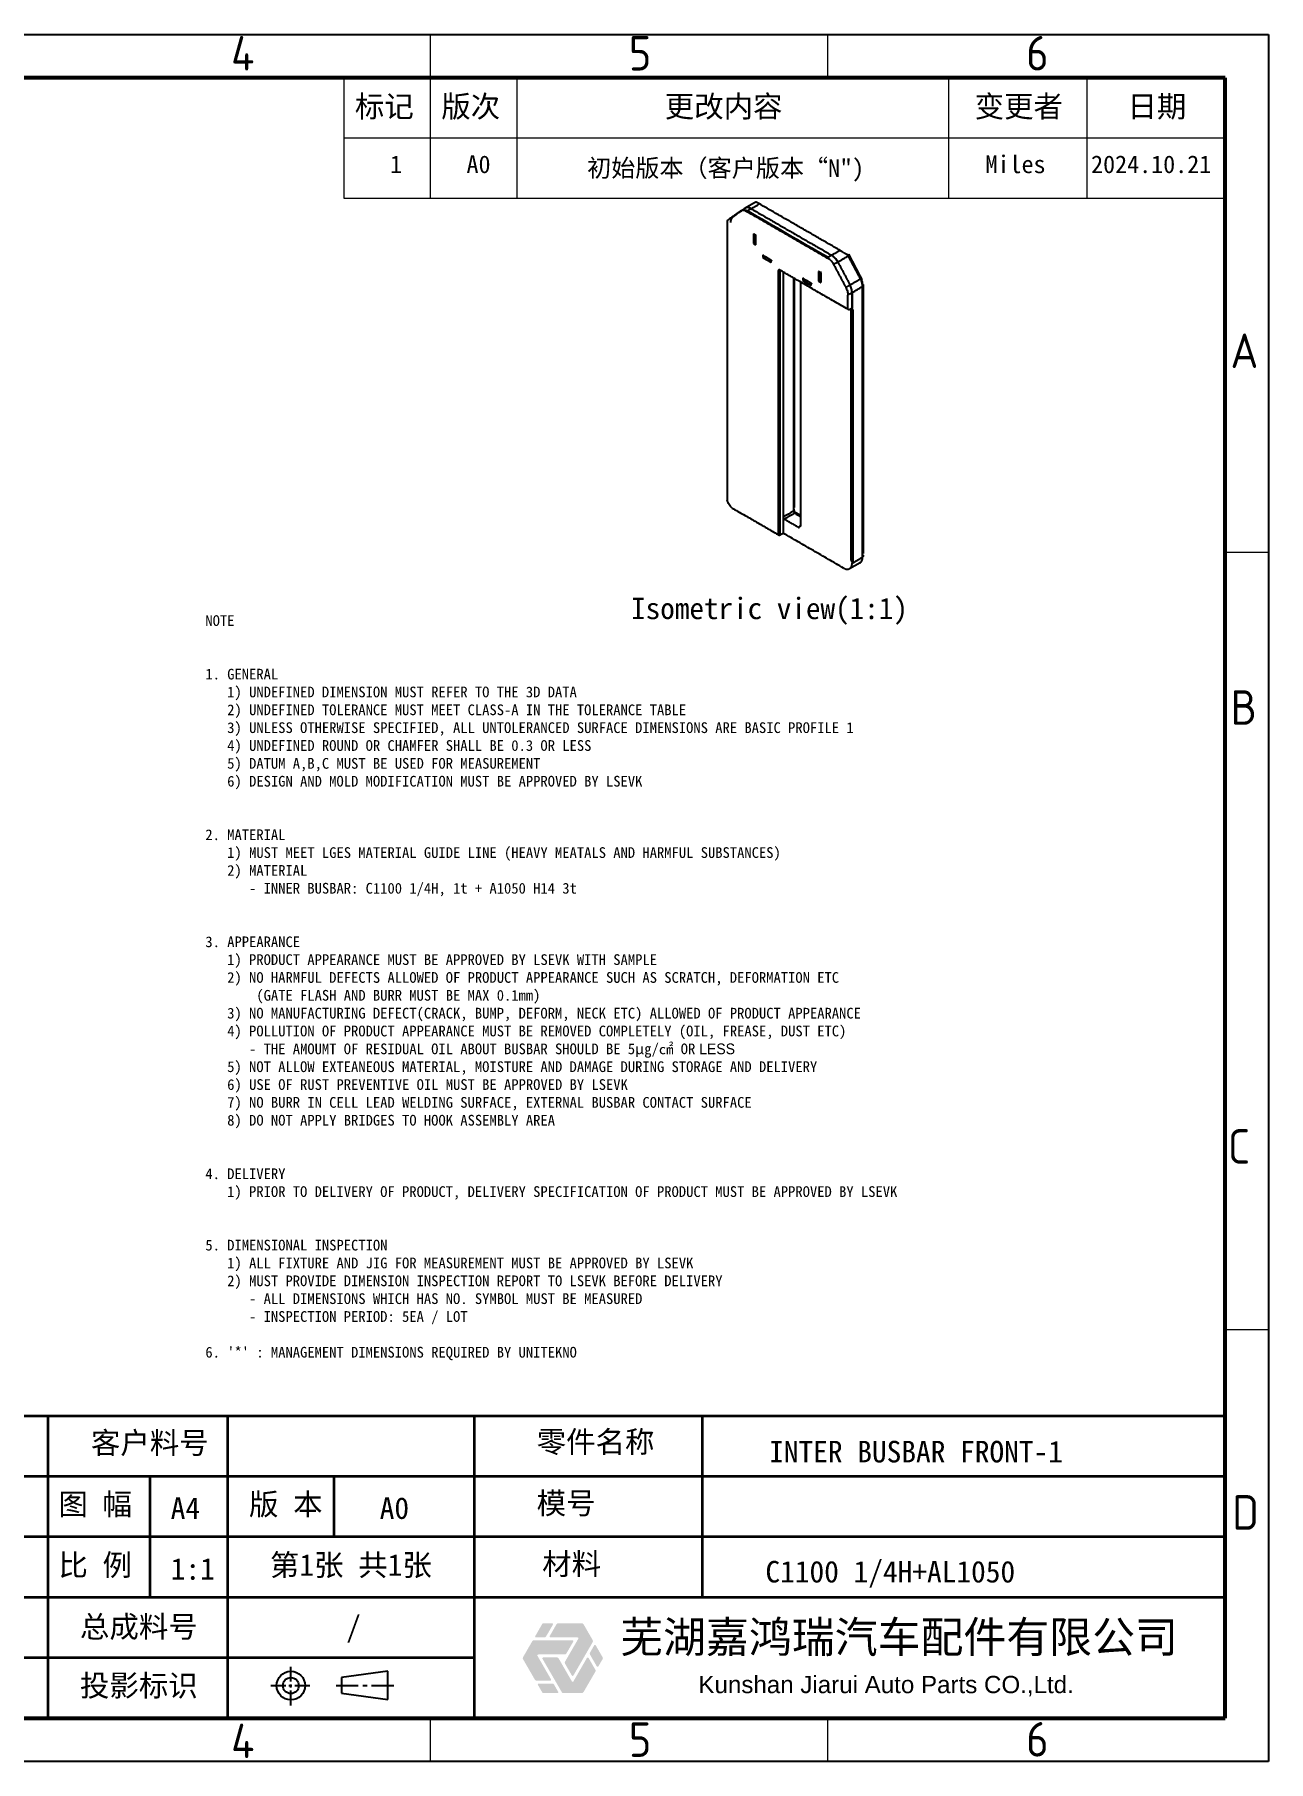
# Model space of a CAD drawing. Header units: millimetres. Extents: x -2825 to 408, y 0 to 11235.
# Drawn here: x 200.7 to 408.1, y 5321.4 to 5611.8 of the extents above; entities that cross this region are included whole.
import ezdxf
from ezdxf.enums import TextEntityAlignment as Align

# ---------------------------------------------------------------- set-up
doc = ezdxf.new("R2010")
doc.units = ezdxf.units.MM
doc.linetypes.add('AXES', pattern=[24, 15, -3, 3, -3])
doc.layers.add('1', color=7, linetype='Continuous')
doc.layers.add('图框粗线', color=7, linetype='Continuous', lineweight=53)
doc.layers.add('图框细线', color=250, linetype='Continuous', lineweight=18)
doc.styles.add('ISO Proportional', font='isocp.shx')
doc.styles.add('仿宋', font='')
doc.styles.get('仿宋').set_extended_font_data('FangSong_GB2312')

# ---------------------------------------------------------------- blocks, each defined once
blk = doc.blocks.new('jr')
h = blk.add_hatch(color=251)
h.dxf.hatch_style = 1
h.paths.add_polyline_path([(10.87, -6.25, 0.57735), (11, -6.47), (12.36, -6.47, 0.267949), (12.62, -6.32), (13.73, -4.4, 0.57735), (13.6, -4.17), (12.24, -4.17, 0.267949), (11.98, -4.32)])
h.paths.add_polyline_path([(14.58, -4.17, 0.267949), (14.32, -4.32), (13.21, -6.25, 0.57735), (13.34, -6.47), (17.71, -6.47, -0.57735), (17.84, -6.7), (15.69, -10.42, 0.267949), (15.69, -10.72), (16.8, -12.64, 0.57735), (17.06, -12.64), (20.19, -7.22, 0.267949), (20.19, -6.92), (18.69, -4.32, 0.267949), (18.43, -4.17)])
h = blk.add_hatch(color=128)
h.dxf.hatch_style = 1
h.paths.add_polyline_path([(15.66, -9.24, 0.267949), (15.91, -9.09), (17.02, -7.17, 0.57735), (16.89, -6.94), (10.64, -6.94, 0.267949), (10.38, -7.09), (8.88, -9.69, 0.267949), (8.88, -9.99), (10.81, -13.33, 0.267949), (11.07, -13.48), (13.28, -13.48, 0.57735), (13.41, -13.25), (11.23, -9.46, -0.57735), (11.36, -9.24)])
h.paths.add_polyline_path([(11.43, -13.95, 0.57735), (11.3, -14.17), (11.98, -15.35, 0.267949), (12.24, -15.5), (14.45, -15.5, 0.57735), (14.58, -15.28), (13.9, -14.1, 0.267949), (13.64, -13.95)])
h = blk.add_hatch(color=12)
h.dxf.hatch_style = 1
h.paths.add_polyline_path([(14.65, -9.86, 0.267949), (14.39, -9.71), (12.17, -9.71, 0.57735), (12.04, -9.94), (15.17, -15.35, 0.267949), (15.43, -15.5), (18.43, -15.5, 0.267949), (18.69, -15.35), (20.62, -12.02, 0.267949), (20.62, -11.72), (19.51, -9.8, 0.57735), (19.25, -9.8), (17.06, -13.59, -0.57735), (16.8, -13.59)])
h.paths.add_polyline_path([(20.68, -7.77, 0.57735), (20.42, -7.77), (19.74, -8.95, 0.267949), (19.74, -9.25), (20.85, -11.17, 0.57735), (21.1, -11.17), (21.79, -9.99, 0.267949), (21.79, -9.69)])
at = {"attachment_point": 1, "style": '仿宋'}
for s, insert, char_height, width in [('{\\fSimSun|b1|i0|c134|p2;\\W1.33542; \\W1;芜湖嘉鸿瑞汽车配件有限公司}', (20.01, -3.85), 5.1, 108.3014), ('{\\fArial|b0|i0|c0|p34;\\W5.07572; \\W1;Kunshan Jiarui Auto Parts CO.,Ltd.}', (31.81, -12.71), 2.8, 71.2838)]:
    blk.add_mtext(s, dxfattribs=dict(at, insert=insert, char_height=char_height, width=width))

msp = doc.modelspace()

# ---------------------------------------------------------------- linework, layer by layer
for p, q in [((-8.62, 5611.84), (408.1, 5611.84)), ((408.1, 5611.84), (408.1, 5321.44)), ((408.1, 5321.44), (-8.62, 5321.44))]:
    msp.add_line(p, q)
at = {"color": 7, "lineweight": 35}
for p, q in [((400.84, 5379.52), (139.48, 5379.52)), ((202.92, 5379.52), (202.92, 5328.7)), ((233.13, 5379.52), (233.13, 5328.7)), ((274.55, 5379.52), (274.55, 5328.7)), ((312.88, 5379.52), (312.88, 5349.03)), ((400.84, 5369.36), (139.48, 5369.36)), ((220.03, 5369.36), (220.03, 5349.03)), ((250.96, 5369.36), (250.96, 5359.2)), ((400.84, 5359.2), (139.48, 5359.2)), ((400.84, 5349.03), (139.48, 5349.03)), ((274.55, 5338.87), (139.48, 5338.87)), ((139.48, 5328.7), (400.84, 5328.7))]:
    msp.add_line(p, q, dxfattribs=at)
at = {"color": 1, "linetype": 'AXES', "ltscale": 0.167602}
msp.add_line((243.76, 5330.84), (243.76, 5337.55), dxfattribs=at)
at = {"color": 7}
for p, q in [((260.08, 5336.64), (252.29, 5335.58)), ((252.29, 5335.58), (252.29, 5332.9)), ((260.08, 5331.85), (260.08, 5336.64)), ((252.29, 5332.9), (260.08, 5331.85))]:
    msp.add_line(p, q, dxfattribs=at)
at = {"color": 1, "linetype": 'AXES', "ltscale": 0.167603}
msp.add_line((240.41, 5334.2), (247.11, 5334.2), dxfattribs=at)
at = {"color": 1, "linetype": 'AXES', "ltscale": 0.248884}
msp.add_line((251.36, 5334.24), (261.31, 5334.24), dxfattribs=at)
at = {"color": 7}
for radius in [2.4, 1.34]:
    msp.add_circle((243.76, 5334.2), radius, dxfattribs=at)
at = {"layer": '1', "color": 7, "linetype": 'Continuous'}
for p, q in [((321.57, 5583.47), (320.13, 5582.65)), ((321.9, 5583.67), (321.57, 5583.47)), ((339.47, 5571.29), (337.56, 5574.89)), ((328.42, 5532.3), (328.42, 5570.83)), ((339.81, 5570.67), (339.47, 5571.29)), ((340.02, 5524.55), (340.02, 5569.68)), ((338.17, 5565.69), (338.05, 5565.69)), ((329.41, 5530.99), (328.74, 5531.38)), ((337.69, 5522.03), (339.46, 5523.05))]:
    msp.add_line(p, q, dxfattribs=at)
for points, degree in [([(317.32, 5580.72), (319.37, 5582.2)], 1), ([(320.08, 5582.61), (318.03, 5581.13)], 1), ([(319.37, 5582.2), (320.08, 5582.61)], 1), ([(334.38, 5574), (319.99, 5582.31)], 1), ([(320.5, 5582.18), (320.71, 5582.3), (320.92, 5582.42), (321.13, 5582.55)], 3), ([(334.01, 5574.38), (329.5, 5576.98), (325, 5579.58), (320.5, 5582.18)], 3), ([(321.13, 5582.55), (321.61, 5582.82), (322.08, 5583.09), (322.55, 5583.36)], 3), ([(321.13, 5582.55), (334.64, 5574.75)], 1), ([(321.13, 5582.55), (334.64, 5574.75)], 1), ([(321.97, 5583.7), (321.92, 5583.68), (321.88, 5583.66), (321.85, 5583.63)], 3), ([(336.06, 5575.56), (322.55, 5583.36)], 1), ([(317.11, 5580.47), (317.11, 5533.54)], 1), ([(321.52, 5578.32), (321.52, 5576.69)], 1), ([(321.88, 5578.12), (321.52, 5578.32)], 1), ([(321.84, 5576.67), (321.52, 5576.69)], 1), ([(321.52, 5576.69), (321.88, 5576.48)], 1), ([(321.84, 5578.3), (321.84, 5576.67)], 1), ([(321.88, 5576.48), (321.84, 5576.67)], 1), ([(321.88, 5578.12), (321.88, 5576.48)], 1), ([(323.26, 5574.63), (323.12, 5574.75)], 1), ([(323.12, 5574.75), (323.12, 5574.34)], 1), ([(323.12, 5574.75), (324.53, 5573.93)], 1), ([(323.12, 5574.34), (323.26, 5574.63)], 1), ([(323.12, 5574.34), (324.53, 5573.52)], 1), ([(323.26, 5574.63), (324.67, 5573.81)], 1), ([(324.53, 5573.52), (324.53, 5573.93)], 1), ([(334.01, 5574.38), (334.64, 5574.75)], 1), ([(334.64, 5574.75), (336.06, 5575.56)], 1), ([(334.99, 5573.18), (335.23, 5573.32), (335.46, 5573.45), (335.7, 5573.59)], 3), ([(334.99, 5573.18), (337.04, 5569.34)], 1), ([(335.7, 5573.59), (336.29, 5573.93), (336.88, 5574.27), (337.47, 5574.61)], 3), ([(335.7, 5573.59), (337.75, 5569.74)], 1), ([(335.7, 5573.59), (337.75, 5569.74)], 1), ([(336.06, 5575.56), (336.33, 5575.41), (336.68, 5575.2), (337.02, 5575.01), (337.35, 5574.82)], 4), ([(337.47, 5574.61), (337.43, 5574.68), (337.39, 5574.75), (337.35, 5574.82)], 3), ([(339.52, 5570.76), (337.47, 5574.61)], 1), ([(325.94, 5572.01), (325.66, 5572.01)], 1), ([(325.66, 5572.01), (325.66, 5527.76)], 1), ([(325.94, 5572.01), (325.94, 5527.68)], 1), ([(329.09, 5570.44), (326.01, 5572.22)], 1), ([(326.51, 5571.93), (326.51, 5528)], 1), ([(326.51, 5571.93), (326.51, 5530.7)], 1), ([(328.28, 5570.91), (328.28, 5557.85), (328.28, 5544.78), (328.28, 5531.72)], 3), ([(337.4, 5565.64), (329.09, 5570.44)], 1), ([(329.41, 5570.26), (329.41, 5529.23)], 1), ([(329.97, 5570.75), (329.83, 5570.87)], 1), ([(329.83, 5570.87), (329.83, 5570.46)], 1), ([(329.83, 5570.87), (331.25, 5570.05)], 1), ([(329.83, 5570.46), (329.97, 5570.75)], 1), ([(329.83, 5570.46), (331.25, 5569.64)], 1), ([(329.97, 5570.75), (331.39, 5569.93)], 1), ([(331.25, 5569.64), (331.25, 5570.05)], 1), ([(332.48, 5571.99), (332.48, 5570.36)], 1), ([(332.84, 5571.79), (332.48, 5571.99)], 1), ([(332.8, 5570.34), (332.48, 5570.36)], 1), ([(332.48, 5570.36), (332.84, 5570.16)], 1), ([(332.8, 5571.97), (332.8, 5570.34)], 1), ([(332.84, 5570.16), (332.8, 5570.34)], 1), ([(332.84, 5571.79), (332.84, 5570.16)], 1), ([(337.75, 5569.74), (339.52, 5570.76)], 1), ([(337.04, 5569.34), (337.75, 5569.74)], 1), ([(337.4, 5568.04), (337.63, 5568.18), (337.87, 5568.32), (338.11, 5568.45)], 3), ([(337.4, 5565.64), (337.4, 5568.04)], 1), ([(338.11, 5568.45), (338.7, 5568.79), (339.28, 5569.13), (339.87, 5569.47)], 3), ([(338.11, 5565.89), (338.11, 5568.45)], 1), ([(338.11, 5568.45), (338.11, 5565.89)], 1), ([(339.87, 5523.96), (339.87, 5569.47)], 1), ([(337.54, 5565.56), (337.4, 5565.64)], 1), ([(337.54, 5565.56), (338.11, 5565.89)], 1), ([(338.25, 5565.52), (337.96, 5565.52)], 1), ([(337.96, 5523.47), (337.96, 5565.52)], 1), ([(338.11, 5565.68), (338.11, 5565.89)], 1), ([(338.25, 5565.52), (338.25, 5523.47)], 1), ([(317.94, 5532.22), (325.66, 5527.76)], 1), ([(328.28, 5531.72), (327.69, 5531.38), (327.1, 5531.04), (326.51, 5530.7)], 3), ([(328.49, 5531.35), (326.72, 5530.33)], 1), ([(329.06, 5528.98), (326.72, 5530.33)], 1), ([(328.49, 5531.35), (328.8, 5531.17), (329.1, 5531), (329.41, 5530.82)], 3), ([(325.8, 5527.68), (325.94, 5527.68)], 1), ([(325.94, 5527.68), (326.51, 5528)], 1), ([(336.69, 5522.12), (326.51, 5528)], 1), ([(337.96, 5523.47), (338.25, 5523.47)], 1), ([(338.11, 5522.94), (339.87, 5523.96)], 1), ([(338.17, 5523.22), (338.16, 5523.2), (338.14, 5523.19), (338.13, 5523.17), (338.12, 5523.16), (338.11, 5523.15)], 5), ([(338.11, 5523.15), (338.11, 5522.94)], 1)]:
    msp.add_open_spline(points, degree=degree, dxfattribs=at)
for points, degree, knots in [([(319.37, 5582.2), (319.45, 5582.26), (319.55, 5582.3), (319.75, 5582.34), (319.87, 5582.33), (319.99, 5582.31)], 3, [0, 0, 0, 0, 0.5, 0.5, 1, 1, 1, 1]), ([(320.5, 5582.18), (320.49, 5582.18), (320.46, 5582.19), (320.43, 5582.2), (320.4, 5582.21), (320.35, 5582.23), (320.3, 5582.24), (320.23, 5582.26), (320.16, 5582.27), (320.11, 5582.29), (320.07, 5582.29), (320.04, 5582.3), (320.01, 5582.31), (319.99, 5582.31), (319.99, 5582.31)], 3, [0, 0, 0, 0, 0.062471, 0.124908, 0.187332, 0.249769, 0.374729, 0.499801, 0.624938, 0.750039, 0.812557, 0.875048, 0.937521, 1, 1, 1, 1]), ([(321.13, 5582.55), (321.03, 5582.6), (320.94, 5582.65), (320.74, 5582.71), (320.65, 5582.73), (320.46, 5582.74), (320.38, 5582.73), (320.22, 5582.69), (320.14, 5582.66), (320.08, 5582.61)], 3, [0, 0, 0, 0, 0.25, 0.25, 0.5, 0.5, 0.75, 0.75, 1, 1, 1, 1]), ([(322.55, 5583.36), (322.54, 5583.37), (322.51, 5583.38), (322.48, 5583.4), (322.45, 5583.42), (322.41, 5583.44), (322.36, 5583.47), (322.29, 5583.52), (322.2, 5583.56), (322.12, 5583.61), (322.06, 5583.64), (322.02, 5583.67), (322, 5583.68), (321.98, 5583.69), (321.97, 5583.7), (321.97, 5583.7), (321.97, 5583.7)], 3, [0, 0, 0, 0, 0.031246, 0.062492, 0.093741, 0.124992, 0.187489, 0.249992, 0.374932, 0.499863, 0.624813, 0.749822, 0.812371, 0.874929, 0.937481, 1, 1, 1, 1]), ([(317.11, 5580.47), (317.13, 5580.52), (317.17, 5580.57), (317.24, 5580.65), (317.28, 5580.69), (317.32, 5580.72)], 3, [0, 0, 0, 0, 0.5, 0.5, 1, 1, 1, 1]), ([(334.38, 5574), (334.37, 5574.01), (334.36, 5574.02), (334.34, 5574.04), (334.32, 5574.06), (334.3, 5574.08), (334.27, 5574.11), (334.23, 5574.16), (334.18, 5574.2), (334.14, 5574.25), (334.09, 5574.3), (334.05, 5574.34), (334.02, 5574.37), (334.01, 5574.38)], 3, [0, 0, 0, 0, 0.041657, 0.083306, 0.124957, 0.187449, 0.249967, 0.375069, 0.500207, 0.62528, 0.750241, 0.875097, 1, 1, 1, 1]), ([(334.38, 5574), (334.5, 5573.89), (334.61, 5573.76), (334.82, 5573.48), (334.91, 5573.34), (334.99, 5573.18)], 3, [0, 0, 0, 0, 0.5, 0.5, 1, 1, 1, 1]), ([(335.7, 5573.59), (335.63, 5573.71), (335.56, 5573.83), (335.4, 5574.06), (335.31, 5574.17), (335.13, 5574.37), (335.04, 5574.46), (334.84, 5574.62), (334.74, 5574.69), (334.64, 5574.75)], 3, [0, 0, 0, 0, 0.25, 0.25, 0.5, 0.5, 0.75, 0.75, 1, 1, 1, 1]), ([(335.7, 5573.59), (335.64, 5573.71), (335.57, 5573.82), (335.49, 5573.94), (335.29, 5574.21), (335.07, 5574.44), (334.93, 5574.56), (334.79, 5574.66), (334.64, 5574.75)], 5, [0, 0, 0, 0, 0, 0, 0.400002, 0.400002, 0.400002, 1, 1, 1, 1, 1, 1]), ([(337.59, 5574.68), (337.58, 5574.68), (337.58, 5574.68), (337.57, 5574.69), (337.57, 5574.69), (337.56, 5574.7), (337.55, 5574.7), (337.53, 5574.71), (337.5, 5574.73), (337.47, 5574.75), (337.45, 5574.76), (337.43, 5574.77), (337.41, 5574.78), (337.39, 5574.79), (337.37, 5574.81), (337.35, 5574.82), (337.35, 5574.82)], 3, [0, 0, 0, 0, 0.030937, 0.061898, 0.092885, 0.123897, 0.185993, 0.248185, 0.372824, 0.497786, 0.62302, 0.685731, 0.748493, 0.832248, 0.916085, 1, 1, 1, 1]), ([(337.47, 5574.61), (337.49, 5574.62), (337.51, 5574.64), (337.55, 5574.66), (337.57, 5574.67), (337.59, 5574.68)], 3, [0, 0, 0, 0, 0.5, 0.5, 1, 1, 1, 1]), ([(326.01, 5572.22), (325.99, 5572.23), (325.97, 5572.24), (325.92, 5572.26), (325.9, 5572.26), (325.86, 5572.27), (325.84, 5572.27), (325.8, 5572.26), (325.78, 5572.25), (325.75, 5572.23), (325.73, 5572.22), (325.71, 5572.19), (325.7, 5572.17), (325.68, 5572.13), (325.67, 5572.11), (325.66, 5572.06), (325.66, 5572.04), (325.66, 5572.01)], 3, [0, 0, 0, 0, 0.125, 0.125, 0.25, 0.25, 0.375, 0.375, 0.5, 0.5, 0.625, 0.625, 0.75, 0.75, 0.875, 0.875, 1, 1, 1, 1]), ([(326.16, 5572.14), (326.13, 5572.15), (326.1, 5572.16), (326.05, 5572.17), (326.03, 5572.16), (325.99, 5572.14), (325.97, 5572.12), (325.95, 5572.07), (325.94, 5572.04), (325.94, 5572.01)], 3, [0, 0, 0, 0, 0.25, 0.25, 0.5, 0.5, 0.75, 0.75, 1, 1, 1, 1]), ([(339.52, 5570.76), (339.54, 5570.78), (339.56, 5570.79), (339.6, 5570.81), (339.62, 5570.82), (339.65, 5570.84), (339.66, 5570.85), (339.68, 5570.86), (339.69, 5570.87), (339.69, 5570.88), (339.69, 5570.88), (339.69, 5570.88), (339.69, 5570.88), (339.67, 5570.88), (339.66, 5570.87), (339.64, 5570.86), (339.62, 5570.86), (339.61, 5570.85)], 3, [0, 0, 0, 0, 0.125, 0.125, 0.25, 0.25, 0.375, 0.375, 0.5, 0.5, 0.625, 0.625, 0.75, 0.75, 0.875, 0.875, 1, 1, 1, 1]), ([(339.87, 5569.47), (339.87, 5569.57), (339.87, 5569.68), (339.84, 5569.89), (339.81, 5570), (339.75, 5570.22), (339.71, 5570.33), (339.62, 5570.55), (339.57, 5570.66), (339.52, 5570.76)], 3, [0, 0, 0, 0, 0.25, 0.25, 0.5, 0.5, 0.75, 0.75, 1, 1, 1, 1]), ([(339.87, 5569.88), (339.87, 5569.96), (339.87, 5570.03), (339.84, 5570.19), (339.83, 5570.27), (339.78, 5570.44), (339.75, 5570.52), (339.69, 5570.69), (339.65, 5570.77), (339.61, 5570.85)], 3, [0, 0, 0, 0, 0.25, 0.25, 0.5, 0.5, 0.75, 0.75, 1, 1, 1, 1]), ([(339.87, 5569.47), (339.9, 5569.49), (339.92, 5569.5), (339.95, 5569.53), (339.97, 5569.55), (339.99, 5569.58), (340, 5569.6), (340.02, 5569.64), (340.02, 5569.66), (340.02, 5569.7), (340.02, 5569.71), (340, 5569.75), (339.99, 5569.77), (339.97, 5569.8), (339.95, 5569.82), (339.92, 5569.85), (339.9, 5569.87), (339.87, 5569.88)], 3, [0, 0, 0, 0, 0.125, 0.125, 0.25, 0.25, 0.375, 0.375, 0.5, 0.5, 0.625, 0.625, 0.75, 0.75, 0.875, 0.875, 1, 1, 1, 1]), ([(337.04, 5569.34), (337.1, 5569.23), (337.15, 5569.12), (337.24, 5568.9), (337.28, 5568.79), (337.34, 5568.57), (337.36, 5568.46), (337.39, 5568.25), (337.4, 5568.14), (337.4, 5568.04)], 3, [0, 0, 0, 0, 0.25, 0.25, 0.5, 0.5, 0.75, 0.75, 1, 1, 1, 1]), ([(338.11, 5568.45), (338.11, 5568.55), (338.1, 5568.65), (338.07, 5568.87), (338.04, 5568.98), (337.98, 5569.2), (337.95, 5569.31), (337.86, 5569.53), (337.81, 5569.64), (337.75, 5569.74)], 3, [0, 0, 0, 0, 0.25, 0.25, 0.5, 0.5, 0.75, 0.75, 1, 1, 1, 1]), ([(338.11, 5568.45), (338.11, 5568.5), (338.1, 5568.55), (338.1, 5568.6), (338.08, 5568.85), (338.02, 5569.11), (337.95, 5569.33), (337.86, 5569.54), (337.75, 5569.74)], 5, [0, 0, 0, 0, 0, 0, 0.199933, 0.199933, 0.199933, 1, 1, 1, 1, 1, 1]), ([(337.96, 5565.52), (337.96, 5565.55), (337.97, 5565.57), (337.97, 5565.59), (337.99, 5565.63), (338.01, 5565.66), (338.03, 5565.67), (338.05, 5565.68), (338.08, 5565.69), (338.09, 5565.69), (338.1, 5565.69), (338.11, 5565.68)], 5, [0, 0, 0, 0, 0, 0, 0.405725, 0.405725, 0.405725, 0.804634, 0.804634, 0.804634, 1, 1, 1, 1, 1, 1]), ([(338.17, 5565.68), (338.16, 5565.68), (338.15, 5565.68), (338.13, 5565.69), (338.12, 5565.69), (338.11, 5565.68)], 3, [0, 0, 0, 0, 0.5, 0.5, 1, 1, 1, 1]), ([(338.25, 5565.52), (338.25, 5565.53), (338.25, 5565.53), (338.25, 5565.54), (338.25, 5565.56), (338.24, 5565.57), (338.24, 5565.59), (338.23, 5565.61), (338.22, 5565.63), (338.21, 5565.65), (338.2, 5565.66), (338.19, 5565.67), (338.18, 5565.67), (338.17, 5565.68), (338.17, 5565.68), (338.17, 5565.68)], 3, [0, 0, 0, 0, 0.049698, 0.099461, 0.149377, 0.224596, 0.300182, 0.451437, 0.601479, 0.701159, 0.801085, 0.851047, 0.900921, 0.95063, 1, 1, 1, 1]), ([(317.94, 5532.22), (317.85, 5532.3), (317.76, 5532.4), (317.6, 5532.6), (317.52, 5532.71), (317.38, 5532.94), (317.31, 5533.05), (317.2, 5533.29), (317.15, 5533.42), (317.11, 5533.54)], 3, [0, 0, 0, 0, 0.25, 0.25, 0.5, 0.5, 0.75, 0.75, 1, 1, 1, 1]), ([(326.51, 5530.7), (326.51, 5530.67), (326.52, 5530.63), (326.54, 5530.56), (326.55, 5530.52), (326.59, 5530.45), (326.61, 5530.42), (326.67, 5530.37), (326.69, 5530.35), (326.72, 5530.33)], 3, [0, 0, 0, 0, 0.25, 0.25, 0.5, 0.5, 0.75, 0.75, 1, 1, 1, 1]), ([(328.28, 5531.72), (328.28, 5531.69), (328.28, 5531.65), (328.3, 5531.58), (328.32, 5531.54), (328.36, 5531.48), (328.38, 5531.44), (328.43, 5531.39), (328.46, 5531.37), (328.49, 5531.35)], 3, [0, 0, 0, 0, 0.25, 0.25, 0.5, 0.5, 0.75, 0.75, 1, 1, 1, 1]), ([(328.84, 5531.15), (328.84, 5531.17), (328.84, 5531.2), (328.83, 5531.25), (328.83, 5531.27), (328.81, 5531.31), (328.8, 5531.32), (328.77, 5531.35), (328.76, 5531.37), (328.72, 5531.39), (328.71, 5531.39), (328.67, 5531.4), (328.65, 5531.4), (328.6, 5531.4), (328.58, 5531.39), (328.54, 5531.38), (328.51, 5531.36), (328.49, 5531.35)], 3, [0, 0, 0, 0, 0.125, 0.125, 0.25, 0.25, 0.375, 0.375, 0.5, 0.5, 0.625, 0.625, 0.75, 0.75, 0.875, 0.875, 1, 1, 1, 1]), ([(329.41, 5529.23), (329.41, 5529.2), (329.41, 5529.18), (329.4, 5529.16), (329.38, 5529.12), (329.36, 5529.09), (329.34, 5529.08), (329.32, 5529.07), (329.29, 5529.06), (329.28, 5529.06), (329.27, 5529.06), (329.26, 5529.07)], 5, [0, 0, 0, 0, 0, 0, 0.405101, 0.405101, 0.405101, 0.80421, 0.80421, 0.80421, 1, 1, 1, 1, 1, 1]), ([(329.41, 5529.39), (329.41, 5529.39), (329.41, 5529.38), (329.41, 5529.37), (329.41, 5529.36), (329.41, 5529.35), (329.4, 5529.32), (329.4, 5529.3), (329.39, 5529.26), (329.37, 5529.23), (329.36, 5529.21), (329.35, 5529.18), (329.34, 5529.17), (329.34, 5529.15), (329.33, 5529.14), (329.33, 5529.14)], 3, [0, 0, 0, 0, 0.042005, 0.084114, 0.126323, 0.189804, 0.253449, 0.38093, 0.508185, 0.63447, 0.758997, 0.820387, 0.881062, 0.940951, 1, 1, 1, 1]), ([(325.8, 5527.68), (325.8, 5527.68), (325.79, 5527.68), (325.77, 5527.68), (325.75, 5527.68), (325.74, 5527.69), (325.72, 5527.69), (325.7, 5527.7), (325.69, 5527.71), (325.68, 5527.72), (325.67, 5527.73), (325.67, 5527.74), (325.66, 5527.75), (325.66, 5527.76), (325.66, 5527.76)], 3, [0, 0, 0, 0, 0.084176, 0.168409, 0.25271, 0.336989, 0.437374, 0.538931, 0.640634, 0.741221, 0.805984, 0.870955, 0.935676, 1, 1, 1, 1]), ([(329.06, 5528.98), (329.08, 5528.97), (329.1, 5528.96), (329.15, 5528.95), (329.17, 5528.95), (329.21, 5528.97), (329.23, 5528.98), (329.25, 5529.02), (329.26, 5529.04), (329.26, 5529.07)], 3, [0, 0, 0, 0, 0.25, 0.25, 0.5, 0.5, 0.75, 0.75, 1, 1, 1, 1]), ([(329.33, 5529.14), (329.33, 5529.14), (329.32, 5529.13), (329.32, 5529.13), (329.31, 5529.12), (329.31, 5529.11), (329.3, 5529.1), (329.29, 5529.09), (329.28, 5529.08), (329.27, 5529.07), (329.27, 5529.07), (329.26, 5529.07)], 3, [0, 0, 0, 0, 0.085743, 0.170981, 0.255734, 0.381994, 0.507274, 0.631639, 0.75516, 0.877917, 1, 1, 1, 1]), ([(337.96, 5523.47), (337.96, 5523.47), (337.97, 5523.46), (337.97, 5523.44), (337.97, 5523.42), (337.97, 5523.4), (337.98, 5523.37), (337.99, 5523.33), (338.01, 5523.3), (338.02, 5523.26), (338.04, 5523.23), (338.06, 5523.2), (338.08, 5523.18), (338.09, 5523.16), (338.1, 5523.15), (338.11, 5523.15)], 3, [0, 0, 0, 0, 0.051544, 0.103132, 0.154901, 0.206827, 0.310724, 0.414076, 0.515125, 0.615858, 0.715284, 0.812711, 0.906535, 0.95329, 1, 1, 1, 1]), ([(338.25, 5523.47), (338.25, 5523.44), (338.24, 5523.41), (338.24, 5523.38), (338.22, 5523.33), (338.2, 5523.28), (338.19, 5523.26), (338.18, 5523.24), (338.17, 5523.22)], 5, [0, 0, 0, 0, 0, 0, 0.600486, 0.600486, 0.600486, 1, 1, 1, 1, 1, 1]), ([(339.4, 5523.01), (339.47, 5523.05), (339.54, 5523.09), (339.66, 5523.21), (339.71, 5523.28), (339.79, 5523.44), (339.82, 5523.54), (339.86, 5523.74), (339.87, 5523.85), (339.87, 5523.96)], 3, [0, 0, 0, 0, 0.25, 0.25, 0.5, 0.5, 0.75, 0.75, 1, 1, 1, 1]), ([(339.87, 5523.96), (339.9, 5523.98), (339.92, 5523.99), (339.95, 5524.02), (339.97, 5524.04), (339.99, 5524.07), (340, 5524.09), (340.02, 5524.13), (340.02, 5524.15), (340.02, 5524.18), (340.02, 5524.2), (340, 5524.24), (339.99, 5524.26), (339.97, 5524.29), (339.95, 5524.31), (339.92, 5524.34), (339.9, 5524.36), (339.87, 5524.37)], 3, [0, 0, 0, 0, 0.125, 0.125, 0.25, 0.25, 0.375, 0.375, 0.5, 0.5, 0.625, 0.625, 0.75, 0.75, 0.875, 0.875, 1, 1, 1, 1])]:
    msp.add_open_spline(points, degree=degree, knots=knots, dxfattribs=at)
for points, weights in [([(321.13, 5582.55), (320.5, 5582.91), (320.08, 5582.61)], [1, 0.91224005637, 1]), ([(318.03, 5581.13), (317.67, 5580.87), (317.67, 5580.25)], [1, 0.934721702586, 1]), ([(336.69, 5522.12), (338.11, 5521.31), (338.11, 5522.94)], [1, 0.707106781187, 1])]:
    msp.add_rational_spline(points, weights, degree=2, dxfattribs=at)
msp.add_rational_spline([(328.28, 5532.13), (328.28, 5531.86), (328.44, 5531.57), (328.61, 5531.28), (328.84, 5531.15)], [1, 0.923879532404, 1, 0.923879532404, 1], degree=2, knots=[0, 0, 0, 0.5, 0.5, 1, 1, 1], dxfattribs=at)
at = {"layer": '图框粗线', "color": 0}
for p, q in [((400.84, 5604.58), (-1.36, 5604.58)), ((400.84, 5328.7), (400.84, 5604.58)), ((-1.36, 5328.7), (400.84, 5328.7))]:
    msp.add_line(p, q, dxfattribs=at)
at = {"layer": '图框细线', "color": 0}
for p, q in [((267.26, 5604.58), (267.26, 5611.84)), ((334.05, 5604.58), (334.05, 5611.84)), ((252.74, 5584.26), (252.74, 5604.58)), ((267.26, 5584.26), (267.26, 5604.58)), ((281.78, 5584.26), (281.78, 5604.58)), ((354.38, 5584.26), (354.38, 5604.58)), ((377.61, 5584.26), (377.61, 5604.58)), ((400.84, 5594.42), (252.74, 5594.42)), ((400.84, 5584.26), (252.74, 5584.26)), ((408.1, 5524.72), (400.84, 5524.72)), ((408.1, 5394.04), (400.84, 5394.04)), ((267.26, 5321.44), (267.26, 5328.7)), ((334.05, 5321.44), (334.05, 5328.7))]:
    msp.add_line(p, q, dxfattribs=at)

# ---------------------------------------------------------------- block references
at = {"lineweight": 18, "xscale": 1.036697711772204, "yscale": 1.036697711772204, "zscale": 1.036697711772204}
msp.add_blockref('jr', (273.58, 5349.01), dxfattribs=at)

# ---------------------------------------------------------------- texts
at = {"char_height": 3.63, "width": 98.5767, "attachment_point": 1, "style": '仿宋'}
for s, insert in [('{\\fSimSun|b0|i0|c134|p2;标记}', (254.53, 5601.57)), ('{\\fSimSun|b0|i0|c134|p2;版次}', (269.05, 5601.57)), ('{\\fSimSun|b0|i0|c134|p2;更改内容}', (306.61, 5601.57)), ('{\\fSimSun|b0|i0|c134|p2;变更者}', (358.71, 5601.57)), ('{\\fSimSun|b0|i0|c134|p2;日期}', (384.39, 5601.57))]:
    msp.add_mtext(s, dxfattribs=dict(at, insert=insert))
at = {"char_height": 2.97, "attachment_point": 1}
for s, width, insert in [('1', 6.284, (260.43, 5591.51)), ('A0', 6.284, (273.29, 5591.51)), ('{\\fSimSun|b0|i0|c134|p2;初始版本（客户版本“N")}', 86.7375, (293.57, 5590.88)), ('Miles', 6.284, (360.53, 5591.51)), ('2024.10.21', 6.284, (378.28, 5591.51))]:
    msp.add_mtext_dynamic_manual_height_columns(s, width=width, gutter_width=12.5, heights=[0], dxfattribs=dict(at, insert=insert))
at = {"attachment_point": 1}
for s, insert, char_height, width in [('Isometric view(1:1)', (300.96, 5517.14), 3.6, 61.2788), ("NOTE\\P\\P\\P1. GENERAL\\P   1) UNDEFINED DIMENSION MUST REFER TO THE 3D DATA   \\P   2) UNDEFINED TOLERANCE MUST MEET CLASS-A IN THE TOLERANCE TABLE\\P   3) UNLESS OTHERWISE SPECIFIED, ALL UNTOLERANCED SURFACE DIMENSIONS ARE BASIC PROFILE 1\\P   4) UNDEFINED ROUND OR CHAMFER SHALL BE 0.3 OR LESS\\P   5) DATUM A,B,C MUST BE USED FOR MEASUREMENT\\P   6) DESIGN AND MOLD MODIFICATION MUST BE APPROVED BY LSEVK\\P\\P\\P2. MATERIAL\\P   1) MUST MEET LGES MATERIAL GUIDE LINE (HEAVY MEATALS AND HARMFUL SUBSTANCES)\\P   2) MATERIAL\\P      - INNER BUSBAR: C1100 1/4H, 1t + A1050 H14 3t\\P\\P\\P3. APPEARANCE\\P   1) PRODUCT APPEARANCE MUST BE APPROVED BY LSEVK WITH SAMPLE\\P   2) NO HARMFUL DEFECTS ALLOWED OF PRODUCT APPEARANCE SUCH AS SCRATCH, DEFORMATION ETC \\P       (GATE FLASH AND BURR MUST BE MAX 0.1mm)\\P   3) NO MANUFACTURING DEFECT(CRACK, BUMP, DEFORM, NECK ETC) ALLOWED OF PRODUCT APPEARANCE \\P   4) POLLUTION OF PRODUCT APPEARANCE MUST BE REMOVED COMPLETELY (OIL, FREASE, DUST ETC)\\P      - THE AMOUMT OF RESIDUAL OIL ABOUT BUSBAR SHOULD BE 5µg/{\\fMS PGothic|b0|i0|c128|p34;㎠} OR{\\f굴림|b0|i0|c129|p2; LESS\\P}   5) NOT ALLOW EXTEANEOUS MATERIAL, MOISTURE AND DAMAGE DURING STORAGE AND DELIVERY\\P   6) USE OF RUST PREVENTIVE OIL MUST BE APPROVED BY LSEVK\\P   7) NO BURR IN CELL LEAD WELDING SURFACE, EXTERNAL BUSBAR CONTACT SURFACE\\P   8) DO NOT APPLY BRIDGES TO HOOK ASSEMBLY AREA\\P\\P\\P4. DELIVERY\\P   1) PRIOR TO DELIVERY OF PRODUCT, DELIVERY SPECIFICATION OF PRODUCT MUST BE APPROVED BY LSEVK\\P\\P\\P5. DIMENSIONAL INSPECTION\\P   1) ALL FIXTURE AND JIG FOR MEASUREMENT MUST BE APPROVED BY LSEVK\\P   2) MUST PROVIDE DIMENSION INSPECTION REPORT TO LSEVK BEFORE DELIVERY\\P      - ALL DIMENSIONS WHICH HAS NO. SYMBOL MUST BE MEASURED\\P      - INSPECTION PERIOD: 5EA / LOT\\P\\P6. '*' : MANAGEMENT DIMENSIONS REQUIRED BY UNITEKNO", (229.39, 5514.19), 1.8, 270.3333)]:
    msp.add_mtext(s, dxfattribs=dict(at, insert=insert, char_height=char_height, width=width))
at = {"lineweight": 18, "char_height": 3.63, "attachment_point": 1}
for s, width, insert in [('{\\fSimSun|b0|i0|c134|p2;客户料号}', 56.5558, (210.15, 5376.84)), ('{\\fSimSun|b0|i0|c134|p2;零件名称}', 56.1347, (285.08, 5377.01)), ('{\\fSTSong|b0|i0|c134|p2;图 \\fSimSun|b0|i0|c134|p2;幅}', 37.3554, (204.68, 5366.52)), ('{\\fSimSun|b0|i0|c134|p2;版 \\fSTSong|b0|i0|c134|p2;本}', 35.887, (236.73, 5366.52)), ('{\\fSimSun|b0|i0|c134|p2;模号}', 48.0346, (285.08, 5366.69)), ('{\\fSimSun|b0|i0|c134|p2;A4}', 12.3929, (223.56, 5365.86)), ('{\\fSimSun|b0|i0|c134|p2;A0}', 12.3929, (258.7, 5365.86)), ('{\\fSTFangsong|b0|i0|c134|p2;比 例}', 35.887, (204.69, 5356.3)), ('{\\fSimSun|b0|i0|c134|p2;1:1}', 12.3929, (223.56, 5355.64)), ('{\\fSTSong|b0|i0|c134|p2;第1张 共1张}', 95.6045, (240.24, 5356.3)), ('{\\fSimSun|b0|i0|c134|p2;材料}', 54.6089, (286.02, 5356.47)), ('{\\fSimSun|b0|i0|c134|p2;总成料号}', 46.9136, (208.31, 5345.92)), ('{\\fSimSun|b0|i0|c134|p2;/}', 14.6092, (253.07, 5345.92)), ('{\\fSimSun|b0|i0|c134|p2;投影标识}', 63.8, (208.31, 5336.02))]:
    msp.add_mtext_dynamic_manual_height_columns(s, width=width, gutter_width=1, heights=[0], dxfattribs=dict(at, insert=insert))
for s, insert, width in [('{\\fSimSun|b0|i0|c0|p2;INTER BUSBAR FRONT-1}', (324.16, 5375.36), 109.3068), ('\\A1;{\\fSimSun|b0|i0|c0|p2;C1100 1/4H+AL1050}', (323.54, 5355.17), 60.2377)]:
    msp.add_mtext(s, dxfattribs=dict(at, insert=insert, width=width))
at = {"layer": '图框细线', "color": 0, "style": 'ISO Proportional'}
for s, p in [('4', (235.68, 5608.7)), ('5', (302.47, 5608.7)), ('6', (369.26, 5608.7)), ('A', (404.06, 5558.67)), ('B', (403.95, 5498.68)), ('C', (403.15, 5424.88)), ('D', (404.26, 5363.32)), ('4', (235.68, 5324.91)), ('5', (302.47, 5325.12)), ('6', (369.26, 5325.17))]:
    msp.add_text(s, height=5.81, dxfattribs=at).set_placement(p, align=Align.MIDDLE)

doc.saveas('drawing.dxf')
